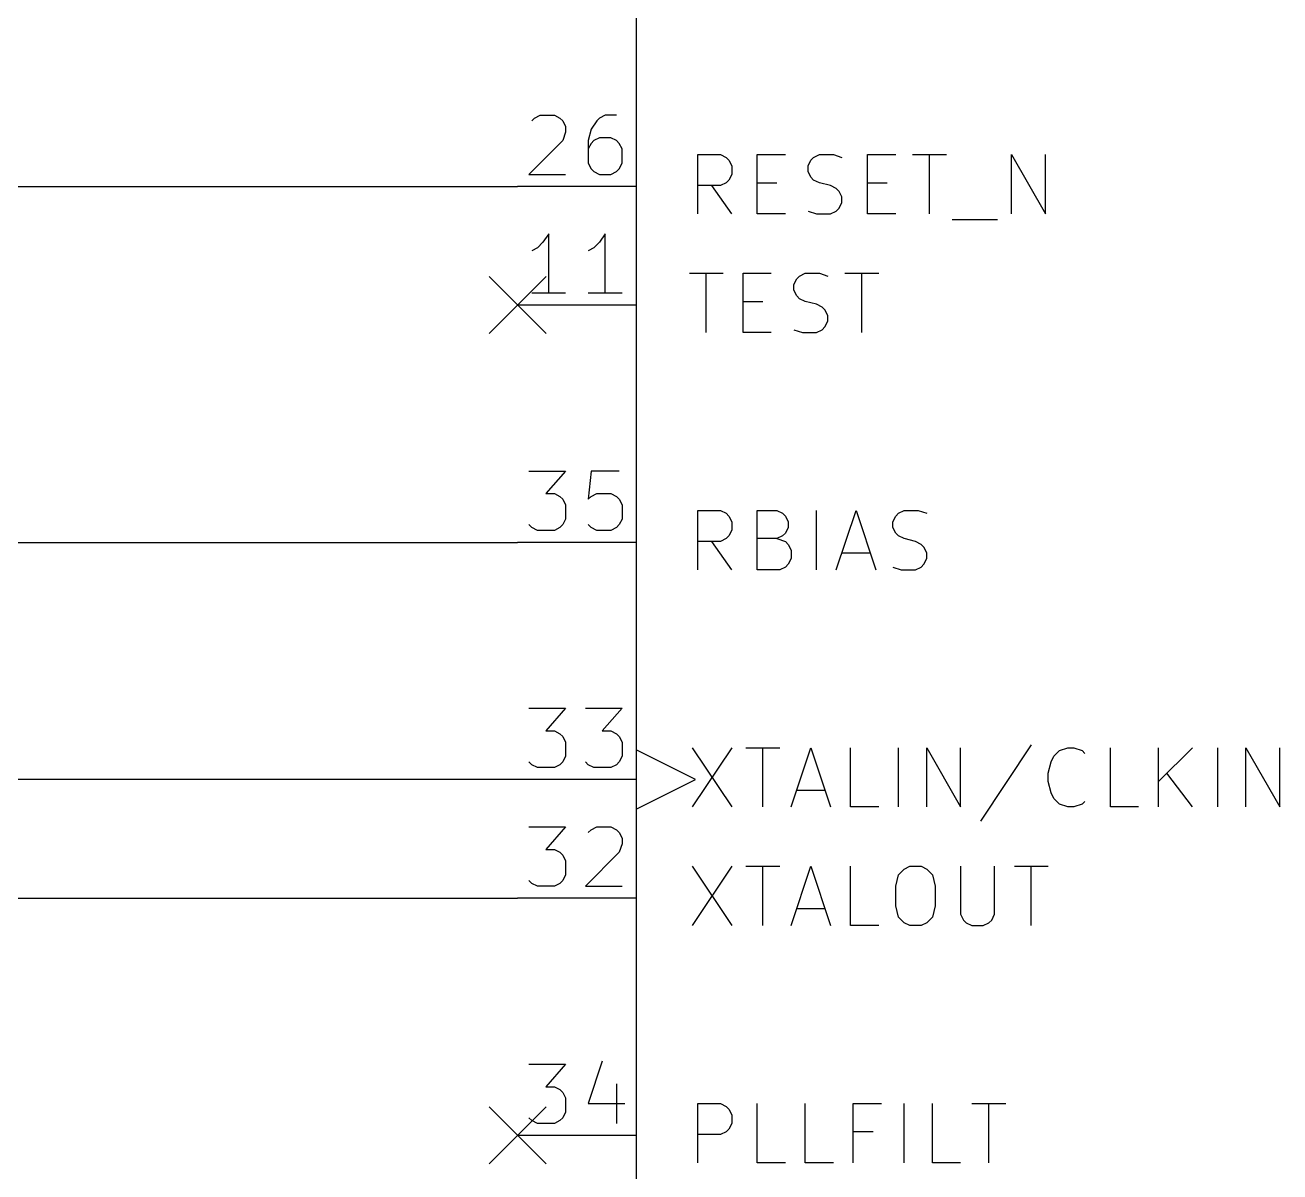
# Model space of a CAD drawing. Extents: x 0.4 to 11.3, y -7.9 to -0.4.
# Drawn here: x 5.785 to 6.842, y -4.681 to -3.714 of the extents above; entities that cross this region are included whole.
import ezdxf

# ---------------------------------------------------------------- set-up
doc = ezdxf.new("R2010")
doc.units = 0
doc.header["$MEASUREMENT"] = 0
for name, color, linetype in [('BLUE2', 5, 'CONTINUOUS'), ('CYAN2', 4, 'CONTINUOUS'), ('GREEN3', 91, 'CONTINUOUS'), ('LYELLOW', 51, 'CONTINUOUS'), ('RED2', 1, 'CONTINUOUS'), ('RED3', 11, 'CONTINUOUS')]:
    doc.layers.add(name, color=color, linetype=linetype)

msp = doc.modelspace()

# ---------------------------------------------------------------- linework, layer by layer
at = {"layer": 'BLUE2', "linetype": 'CONTINUOUS'}
for p, q in [((6.176, -3.926), (6.224, -3.974)), ((6.224, -3.926), (6.176, -3.974)), ((6.176, -4.626), (6.224, -4.674)), ((6.224, -4.626), (6.176, -4.674))]:
    msp.add_line(p, q, dxfattribs=at)
at = {"layer": 'CYAN2', "linetype": 'CONTINUOUS'}
for p, q in [((6.3519, -3.8731), (6.3519, -3.8231)), ((6.3519, -3.8231), (6.3709, -3.8231)), ((6.3519, -3.8731), (6.3519, -3.8231)), ((6.3519, -3.8231), (6.3709, -3.8231)), ((6.3709, -3.8231), (6.3757, -3.8255)), ((6.3709, -3.8231), (6.3757, -3.8255)), ((6.3757, -3.8255), (6.3781, -3.8279)), ((6.3757, -3.8255), (6.3781, -3.8279)), ((6.4019, -3.8731), (6.4019, -3.8231)), ((6.4019, -3.8231), (6.4257, -3.8231)), ((6.4019, -3.8731), (6.4019, -3.8231)), ((6.4019, -3.8231), (6.4257, -3.8231)), ((6.4471, -3.8279), (6.4495, -3.8255)), ((6.4471, -3.8279), (6.4495, -3.8255)), ((6.4495, -3.8255), (6.4543, -3.8231)), ((6.4495, -3.8255), (6.4543, -3.8231)), ((6.4543, -3.8231), (6.4662, -3.8231)), ((6.4543, -3.8231), (6.4662, -3.8231)), ((6.4662, -3.8231), (6.4733, -3.8255)), ((6.4662, -3.8231), (6.4733, -3.8255)), ((6.4948, -3.8731), (6.4948, -3.8231)), ((6.4948, -3.8231), (6.5186, -3.8231)), ((6.4948, -3.8731), (6.4948, -3.8231)), ((6.4948, -3.8231), (6.5186, -3.8231)), ((6.5329, -3.8231), (6.5614, -3.8231)), ((6.5329, -3.8231), (6.5614, -3.8231)), ((6.5471, -3.8731), (6.5471, -3.8231)), ((6.5471, -3.8731), (6.5471, -3.8231)), ((6.6162, -3.8731), (6.6162, -3.8231)), ((6.6162, -3.8231), (6.6448, -3.8731)), ((6.6162, -3.8731), (6.6162, -3.8231)), ((6.6162, -3.8231), (6.6448, -3.8731)), ((6.6448, -3.8731), (6.6448, -3.8231)), ((6.6448, -3.8731), (6.6448, -3.8231)), ((6.3781, -3.8279), (6.3805, -3.8327)), ((6.3781, -3.8279), (6.3805, -3.8327)), ((6.3805, -3.8327), (6.3805, -3.8398)), ((6.3805, -3.8327), (6.3805, -3.8398)), ((6.4448, -3.8327), (6.4471, -3.8279)), ((6.4448, -3.8327), (6.4471, -3.8279)), ((6.4448, -3.8374), (6.4448, -3.8327)), ((6.4448, -3.8374), (6.4448, -3.8327)), ((6.4471, -3.8422), (6.4448, -3.8374)), ((6.4471, -3.8422), (6.4448, -3.8374)), ((6.3757, -3.8469), (6.3709, -3.8493)), ((6.3757, -3.8469), (6.3709, -3.8493)), ((6.3781, -3.8446), (6.3757, -3.8469)), ((6.3781, -3.8446), (6.3757, -3.8469)), ((6.3805, -3.8398), (6.3781, -3.8446)), ((6.3805, -3.8398), (6.3781, -3.8446)), ((6.4019, -3.8469), (6.4186, -3.8469)), ((6.4019, -3.8469), (6.4186, -3.8469)), ((6.4495, -3.8446), (6.4471, -3.8422)), ((6.4495, -3.8446), (6.4471, -3.8422)), ((6.4543, -3.8469), (6.4495, -3.8446)), ((6.4543, -3.8469), (6.4495, -3.8446)), ((6.4638, -3.8493), (6.4543, -3.8469)), ((6.4638, -3.8493), (6.4543, -3.8469)), ((6.4948, -3.8469), (6.5114, -3.8469)), ((6.4948, -3.8469), (6.5114, -3.8469)), ((6.3709, -3.8493), (6.3519, -3.8493)), ((6.3709, -3.8493), (6.3519, -3.8493)), ((6.3805, -3.8731), (6.3638, -3.8493)), ((6.3805, -3.8731), (6.3638, -3.8493)), ((6.4686, -3.8517), (6.4638, -3.8493)), ((6.4686, -3.8517), (6.4638, -3.8493)), ((6.4709, -3.8541), (6.4686, -3.8517)), ((6.4709, -3.8541), (6.4686, -3.8517)), ((6.4733, -3.8588), (6.4709, -3.8541)), ((6.4733, -3.8588), (6.4709, -3.8541)), ((6.4733, -3.8636), (6.4733, -3.8588)), ((6.4733, -3.8636), (6.4733, -3.8588)), ((6.4686, -3.8708), (6.4709, -3.8684)), ((6.4686, -3.8708), (6.4709, -3.8684)), ((6.4709, -3.8684), (6.4733, -3.8636)), ((6.4709, -3.8684), (6.4733, -3.8636)), ((6.4257, -3.8731), (6.4019, -3.8731)), ((6.4257, -3.8731), (6.4019, -3.8731)), ((6.4448, -3.8708), (6.4519, -3.8731)), ((6.4448, -3.8708), (6.4519, -3.8731)), ((6.4519, -3.8731), (6.4638, -3.8731)), ((6.4519, -3.8731), (6.4638, -3.8731)), ((6.4638, -3.8731), (6.4686, -3.8708)), ((6.4638, -3.8731), (6.4686, -3.8708)), ((6.5186, -3.8731), (6.4948, -3.8731)), ((6.5186, -3.8731), (6.4948, -3.8731)), ((6.5662, -3.8779), (6.6043, -3.8779)), ((6.5662, -3.8779), (6.6043, -3.8779)), ((6.3448, -3.9231), (6.3733, -3.9231)), ((6.3448, -3.9231), (6.3733, -3.9231)), ((6.359, -3.9731), (6.359, -3.9231)), ((6.359, -3.9731), (6.359, -3.9231)), ((6.39, -3.9731), (6.39, -3.9231)), ((6.39, -3.9231), (6.4138, -3.9231)), ((6.39, -3.9731), (6.39, -3.9231)), ((6.39, -3.9231), (6.4138, -3.9231)), ((6.4329, -3.9327), (6.4352, -3.9279)), ((6.4329, -3.9327), (6.4352, -3.9279)), ((6.4329, -3.9374), (6.4329, -3.9327)), ((6.4329, -3.9374), (6.4329, -3.9327)), ((6.4352, -3.9279), (6.4376, -3.9255)), ((6.4352, -3.9279), (6.4376, -3.9255)), ((6.4376, -3.9255), (6.4424, -3.9231)), ((6.4376, -3.9255), (6.4424, -3.9231)), ((6.4424, -3.9231), (6.4543, -3.9231)), ((6.4424, -3.9231), (6.4543, -3.9231)), ((6.4543, -3.9231), (6.4614, -3.9255)), ((6.4543, -3.9231), (6.4614, -3.9255)), ((6.4757, -3.9231), (6.5043, -3.9231)), ((6.4757, -3.9231), (6.5043, -3.9231)), ((6.49, -3.9731), (6.49, -3.9231)), ((6.49, -3.9731), (6.49, -3.9231)), ((6.4352, -3.9422), (6.4329, -3.9374)), ((6.4352, -3.9422), (6.4329, -3.9374)), ((6.4376, -3.9446), (6.4352, -3.9422)), ((6.4376, -3.9446), (6.4352, -3.9422)), ((6.39, -3.9469), (6.4067, -3.9469)), ((6.39, -3.9469), (6.4067, -3.9469)), ((6.4424, -3.9469), (6.4376, -3.9446)), ((6.4424, -3.9469), (6.4376, -3.9446)), ((6.4519, -3.9493), (6.4424, -3.9469)), ((6.4519, -3.9493), (6.4424, -3.9469)), ((6.4567, -3.9517), (6.4519, -3.9493)), ((6.4567, -3.9517), (6.4519, -3.9493)), ((6.459, -3.9541), (6.4567, -3.9517)), ((6.459, -3.9541), (6.4567, -3.9517)), ((6.4614, -3.9588), (6.459, -3.9541)), ((6.4614, -3.9588), (6.459, -3.9541)), ((6.459, -3.9684), (6.4614, -3.9636)), ((6.459, -3.9684), (6.4614, -3.9636)), ((6.4614, -3.9636), (6.4614, -3.9588)), ((6.4614, -3.9636), (6.4614, -3.9588)), ((6.4138, -3.9731), (6.39, -3.9731)), ((6.4138, -3.9731), (6.39, -3.9731)), ((6.4329, -3.9708), (6.44, -3.9731)), ((6.4329, -3.9708), (6.44, -3.9731)), ((6.44, -3.9731), (6.4519, -3.9731)), ((6.44, -3.9731), (6.4519, -3.9731)), ((6.4519, -3.9731), (6.4567, -3.9708)), ((6.4519, -3.9731), (6.4567, -3.9708)), ((6.4567, -3.9708), (6.459, -3.9684)), ((6.4567, -3.9708), (6.459, -3.9684)), ((6.3519, -4.1731), (6.3519, -4.1231)), ((6.3519, -4.1231), (6.3709, -4.1231)), ((6.3519, -4.1731), (6.3519, -4.1231)), ((6.3519, -4.1231), (6.3709, -4.1231)), ((6.3709, -4.1231), (6.3757, -4.1255)), ((6.3709, -4.1231), (6.3757, -4.1255)), ((6.4019, -4.1731), (6.4019, -4.1231)), ((6.4019, -4.1231), (6.4186, -4.1231)), ((6.4019, -4.1731), (6.4019, -4.1231)), ((6.4019, -4.1231), (6.4186, -4.1231)), ((6.4186, -4.1231), (6.4233, -4.1255)), ((6.4186, -4.1231), (6.4233, -4.1255)), ((6.4519, -4.1731), (6.4519, -4.1231)), ((6.4519, -4.1731), (6.4519, -4.1231)), ((6.4686, -4.1731), (6.4852, -4.1231)), ((6.4686, -4.1731), (6.4852, -4.1231)), ((6.4852, -4.1231), (6.5019, -4.1731)), ((6.4852, -4.1231), (6.5019, -4.1731)), ((6.521, -4.1255), (6.5257, -4.1231)), ((6.521, -4.1255), (6.5257, -4.1231)), ((6.5257, -4.1231), (6.5376, -4.1231)), ((6.5257, -4.1231), (6.5376, -4.1231)), ((6.5376, -4.1231), (6.5448, -4.1255)), ((6.5376, -4.1231), (6.5448, -4.1255)), ((6.3757, -4.1255), (6.3781, -4.1279)), ((6.3757, -4.1255), (6.3781, -4.1279)), ((6.3781, -4.1279), (6.3805, -4.1327)), ((6.3781, -4.1279), (6.3805, -4.1327)), ((6.3805, -4.1327), (6.3805, -4.1398)), ((6.3805, -4.1327), (6.3805, -4.1398)), ((6.4233, -4.1255), (6.4257, -4.1279)), ((6.4233, -4.1255), (6.4257, -4.1279)), ((6.4257, -4.1279), (6.4281, -4.1327)), ((6.4257, -4.1279), (6.4281, -4.1327)), ((6.4281, -4.1327), (6.4281, -4.1374)), ((6.4281, -4.1327), (6.4281, -4.1374)), ((6.5162, -4.1327), (6.5186, -4.1279)), ((6.5162, -4.1327), (6.5186, -4.1279)), ((6.5162, -4.1374), (6.5162, -4.1327)), ((6.5162, -4.1374), (6.5162, -4.1327)), ((6.5186, -4.1279), (6.521, -4.1255)), ((6.5186, -4.1279), (6.521, -4.1255)), ((6.3781, -4.1446), (6.3757, -4.1469)), ((6.3781, -4.1446), (6.3757, -4.1469)), ((6.3805, -4.1398), (6.3781, -4.1446)), ((6.3805, -4.1398), (6.3781, -4.1446)), ((6.4233, -4.1446), (6.4186, -4.1469)), ((6.4233, -4.1446), (6.4186, -4.1469)), ((6.4257, -4.1422), (6.4233, -4.1446)), ((6.4257, -4.1422), (6.4233, -4.1446)), ((6.4281, -4.1374), (6.4257, -4.1422)), ((6.4281, -4.1374), (6.4257, -4.1422)), ((6.5186, -4.1422), (6.5162, -4.1374)), ((6.5186, -4.1422), (6.5162, -4.1374)), ((6.521, -4.1446), (6.5186, -4.1422)), ((6.521, -4.1446), (6.5186, -4.1422)), ((6.5257, -4.1469), (6.521, -4.1446)), ((6.5257, -4.1469), (6.521, -4.1446)), ((6.3709, -4.1493), (6.3519, -4.1493)), ((6.3709, -4.1493), (6.3519, -4.1493)), ((6.3805, -4.1731), (6.3638, -4.1493)), ((6.3805, -4.1731), (6.3638, -4.1493)), ((6.3757, -4.1469), (6.3709, -4.1493)), ((6.3757, -4.1469), (6.3709, -4.1493)), ((6.4186, -4.1469), (6.4019, -4.1469)), ((6.4186, -4.1469), (6.4019, -4.1469)), ((6.4186, -4.1469), (6.4257, -4.1493)), ((6.4186, -4.1469), (6.4257, -4.1493)), ((6.4257, -4.1493), (6.4281, -4.1517)), ((6.4257, -4.1493), (6.4281, -4.1517)), ((6.4281, -4.1517), (6.4305, -4.1565)), ((6.4281, -4.1517), (6.4305, -4.1565)), ((6.5352, -4.1493), (6.5257, -4.1469)), ((6.5352, -4.1493), (6.5257, -4.1469)), ((6.54, -4.1517), (6.5352, -4.1493)), ((6.54, -4.1517), (6.5352, -4.1493)), ((6.5424, -4.1541), (6.54, -4.1517)), ((6.5424, -4.1541), (6.54, -4.1517)), ((6.5448, -4.1588), (6.5424, -4.1541)), ((6.5448, -4.1588), (6.5424, -4.1541)), ((6.4305, -4.1636), (6.4281, -4.1684)), ((6.4305, -4.1636), (6.4281, -4.1684)), ((6.4305, -4.1565), (6.4305, -4.1636)), ((6.4305, -4.1565), (6.4305, -4.1636)), ((6.4733, -4.1588), (6.4971, -4.1588)), ((6.4733, -4.1588), (6.4971, -4.1588)), ((6.5424, -4.1684), (6.5448, -4.1636)), ((6.5424, -4.1684), (6.5448, -4.1636)), ((6.5448, -4.1636), (6.5448, -4.1588)), ((6.5448, -4.1636), (6.5448, -4.1588)), ((6.4209, -4.1731), (6.4019, -4.1731)), ((6.4209, -4.1731), (6.4019, -4.1731)), ((6.4257, -4.1708), (6.4209, -4.1731)), ((6.4257, -4.1708), (6.4209, -4.1731)), ((6.4281, -4.1684), (6.4257, -4.1708)), ((6.4281, -4.1684), (6.4257, -4.1708)), ((6.5162, -4.1708), (6.5233, -4.1731)), ((6.5162, -4.1708), (6.5233, -4.1731)), ((6.5233, -4.1731), (6.5352, -4.1731)), ((6.5233, -4.1731), (6.5352, -4.1731)), ((6.5352, -4.1731), (6.54, -4.1708)), ((6.5352, -4.1731), (6.54, -4.1708)), ((6.54, -4.1708), (6.5424, -4.1684)), ((6.54, -4.1708), (6.5424, -4.1684)), ((6.3471, -4.3231), (6.3805, -4.3731)), ((6.3805, -4.3231), (6.3471, -4.3731)), ((6.3471, -4.3231), (6.3805, -4.3731)), ((6.3805, -4.3231), (6.3471, -4.3731)), ((6.3924, -4.3231), (6.4209, -4.3231)), ((6.3924, -4.3231), (6.4209, -4.3231)), ((6.4067, -4.3731), (6.4067, -4.3231)), ((6.4067, -4.3731), (6.4067, -4.3231)), ((6.4305, -4.3731), (6.4471, -4.3231)), ((6.4305, -4.3731), (6.4471, -4.3231)), ((6.4471, -4.3231), (6.4638, -4.3731)), ((6.4471, -4.3231), (6.4638, -4.3731)), ((6.4805, -4.3731), (6.4805, -4.3231)), ((6.4805, -4.3731), (6.4805, -4.3231)), ((6.5209, -4.3731), (6.5209, -4.3231)), ((6.5209, -4.3731), (6.5209, -4.3231)), ((6.5448, -4.3731), (6.5448, -4.3231)), ((6.5448, -4.3231), (6.5733, -4.3731)), ((6.5448, -4.3731), (6.5448, -4.3231)), ((6.5448, -4.3231), (6.5733, -4.3731)), ((6.5733, -4.3731), (6.5733, -4.3231)), ((6.5733, -4.3731), (6.5733, -4.3231)), ((6.6329, -4.3208), (6.59, -4.385)), ((6.6329, -4.3208), (6.59, -4.385)), ((6.6567, -4.3255), (6.6638, -4.3231)), ((6.6567, -4.3255), (6.6638, -4.3231)), ((6.6638, -4.3231), (6.6686, -4.3231)), ((6.6638, -4.3231), (6.6686, -4.3231)), ((6.6686, -4.3231), (6.6757, -4.3255)), ((6.6686, -4.3231), (6.6757, -4.3255)), ((6.6995, -4.3731), (6.6995, -4.3231)), ((6.6995, -4.3731), (6.6995, -4.3231)), ((6.74, -4.3731), (6.74, -4.3231)), ((6.7686, -4.3231), (6.74, -4.3517)), ((6.74, -4.3731), (6.74, -4.3231)), ((6.7686, -4.3231), (6.74, -4.3517)), ((6.79, -4.3731), (6.79, -4.3231)), ((6.79, -4.3731), (6.79, -4.3231)), ((6.8138, -4.3731), (6.8138, -4.3231)), ((6.8138, -4.3231), (6.8424, -4.3731)), ((6.8138, -4.3731), (6.8138, -4.3231)), ((6.8138, -4.3231), (6.8424, -4.3731)), ((6.8424, -4.3731), (6.8424, -4.3231)), ((6.8424, -4.3731), (6.8424, -4.3231)), ((6.6471, -4.3446), (6.6495, -4.335)), ((6.6471, -4.3446), (6.6495, -4.335)), ((6.6495, -4.335), (6.6519, -4.3303)), ((6.6495, -4.335), (6.6519, -4.3303)), ((6.6519, -4.3303), (6.6567, -4.3255)), ((6.6519, -4.3303), (6.6567, -4.3255)), ((6.6757, -4.3255), (6.6781, -4.3279)), ((6.6757, -4.3255), (6.6781, -4.3279)), ((6.6471, -4.3517), (6.6471, -4.3446)), ((6.6471, -4.3517), (6.6471, -4.3446)), ((6.7686, -4.3731), (6.7471, -4.3446)), ((6.7686, -4.3731), (6.7471, -4.3446)), ((6.6495, -4.3612), (6.6471, -4.3517)), ((6.6495, -4.3612), (6.6471, -4.3517)), ((6.4352, -4.3588), (6.459, -4.3588)), ((6.4352, -4.3588), (6.459, -4.3588)), ((6.6519, -4.366), (6.6495, -4.3612)), ((6.6519, -4.366), (6.6495, -4.3612)), ((6.6567, -4.3708), (6.6519, -4.366)), ((6.6567, -4.3708), (6.6519, -4.366)), ((6.5043, -4.3731), (6.4805, -4.3731)), ((6.5043, -4.3731), (6.4805, -4.3731)), ((6.6638, -4.3731), (6.6567, -4.3708)), ((6.6638, -4.3731), (6.6567, -4.3708)), ((6.6686, -4.3731), (6.6638, -4.3731)), ((6.6686, -4.3731), (6.6638, -4.3731)), ((6.6757, -4.3708), (6.6686, -4.3731)), ((6.6757, -4.3708), (6.6686, -4.3731)), ((6.6781, -4.3684), (6.6757, -4.3708)), ((6.6781, -4.3684), (6.6757, -4.3708)), ((6.7233, -4.3731), (6.6995, -4.3731)), ((6.7233, -4.3731), (6.6995, -4.3731)), ((6.3471, -4.4231), (6.3805, -4.4731)), ((6.3805, -4.4231), (6.3471, -4.4731)), ((6.3471, -4.4231), (6.3805, -4.4731)), ((6.3805, -4.4231), (6.3471, -4.4731)), ((6.3924, -4.4231), (6.4209, -4.4231)), ((6.3924, -4.4231), (6.4209, -4.4231)), ((6.4067, -4.4731), (6.4067, -4.4231)), ((6.4067, -4.4731), (6.4067, -4.4231)), ((6.4305, -4.4731), (6.4471, -4.4231)), ((6.4305, -4.4731), (6.4471, -4.4231)), ((6.4471, -4.4231), (6.4638, -4.4731)), ((6.4471, -4.4231), (6.4638, -4.4731)), ((6.4805, -4.4731), (6.4805, -4.4231)), ((6.4805, -4.4731), (6.4805, -4.4231)), ((6.5186, -4.4398), (6.5209, -4.4303)), ((6.5186, -4.4398), (6.5209, -4.4303)), ((6.5209, -4.4303), (6.5257, -4.4255)), ((6.5209, -4.4303), (6.5257, -4.4255)), ((6.5257, -4.4255), (6.5305, -4.4231)), ((6.5257, -4.4255), (6.5305, -4.4231)), ((6.5305, -4.4231), (6.54, -4.4231)), ((6.5305, -4.4231), (6.54, -4.4231)), ((6.54, -4.4231), (6.5448, -4.4255)), ((6.54, -4.4231), (6.5448, -4.4255)), ((6.5448, -4.4255), (6.5495, -4.4303)), ((6.5448, -4.4255), (6.5495, -4.4303)), ((6.5495, -4.4303), (6.5519, -4.4398)), ((6.5495, -4.4303), (6.5519, -4.4398)), ((6.5733, -4.4231), (6.5733, -4.4636)), ((6.5733, -4.4231), (6.5733, -4.4636)), ((6.6019, -4.4636), (6.6019, -4.4231)), ((6.6019, -4.4636), (6.6019, -4.4231)), ((6.6186, -4.4231), (6.6471, -4.4231)), ((6.6186, -4.4231), (6.6471, -4.4231)), ((6.6329, -4.4731), (6.6329, -4.4231)), ((6.6329, -4.4731), (6.6329, -4.4231)), ((6.5186, -4.4565), (6.5186, -4.4398)), ((6.5186, -4.4565), (6.5186, -4.4398)), ((6.5519, -4.4398), (6.5519, -4.4565)), ((6.5519, -4.4398), (6.5519, -4.4565)), ((6.4352, -4.4588), (6.459, -4.4588)), ((6.4352, -4.4588), (6.459, -4.4588)), ((6.5209, -4.466), (6.5186, -4.4565)), ((6.5209, -4.466), (6.5186, -4.4565)), ((6.5519, -4.4565), (6.5495, -4.466)), ((6.5519, -4.4565), (6.5495, -4.466)), ((6.5257, -4.4708), (6.5209, -4.466)), ((6.5257, -4.4708), (6.5209, -4.466)), ((6.5305, -4.4731), (6.5257, -4.4708)), ((6.5305, -4.4731), (6.5257, -4.4708)), ((6.5448, -4.4708), (6.54, -4.4731)), ((6.5448, -4.4708), (6.54, -4.4731)), ((6.5495, -4.466), (6.5448, -4.4708)), ((6.5495, -4.466), (6.5448, -4.4708)), ((6.5733, -4.4636), (6.5757, -4.4684)), ((6.5733, -4.4636), (6.5757, -4.4684)), ((6.5757, -4.4684), (6.5781, -4.4708)), ((6.5757, -4.4684), (6.5781, -4.4708)), ((6.5781, -4.4708), (6.5829, -4.4731)), ((6.5781, -4.4708), (6.5829, -4.4731)), ((6.5924, -4.4731), (6.5971, -4.4708)), ((6.5924, -4.4731), (6.5971, -4.4708)), ((6.5971, -4.4708), (6.5995, -4.4684)), ((6.5971, -4.4708), (6.5995, -4.4684)), ((6.5995, -4.4684), (6.6019, -4.4636)), ((6.5995, -4.4684), (6.6019, -4.4636)), ((6.5043, -4.4731), (6.4805, -4.4731)), ((6.5043, -4.4731), (6.4805, -4.4731)), ((6.54, -4.4731), (6.5305, -4.4731)), ((6.54, -4.4731), (6.5305, -4.4731)), ((6.5829, -4.4731), (6.5924, -4.4731)), ((6.5829, -4.4731), (6.5924, -4.4731)), ((6.3519, -4.6731), (6.3519, -4.6231)), ((6.3519, -4.6231), (6.3709, -4.6231)), ((6.3519, -4.6731), (6.3519, -4.6231)), ((6.3519, -4.6231), (6.3709, -4.6231)), ((6.3709, -4.6231), (6.3757, -4.6255)), ((6.3709, -4.6231), (6.3757, -4.6255)), ((6.3757, -4.6255), (6.3781, -4.6279)), ((6.3757, -4.6255), (6.3781, -4.6279)), ((6.3781, -4.6279), (6.3805, -4.6327)), ((6.3781, -4.6279), (6.3805, -4.6327)), ((6.4019, -4.6731), (6.4019, -4.6231)), ((6.4019, -4.6731), (6.4019, -4.6231)), ((6.4424, -4.6731), (6.4424, -4.6231)), ((6.4424, -4.6731), (6.4424, -4.6231)), ((6.4829, -4.6731), (6.4829, -4.6231)), ((6.4829, -4.6231), (6.5067, -4.6231)), ((6.4829, -4.6731), (6.4829, -4.6231)), ((6.4829, -4.6231), (6.5067, -4.6231)), ((6.5257, -4.6731), (6.5257, -4.6231)), ((6.5257, -4.6731), (6.5257, -4.6231)), ((6.5495, -4.6731), (6.5495, -4.6231)), ((6.5495, -4.6731), (6.5495, -4.6231)), ((6.5829, -4.6231), (6.6114, -4.6231)), ((6.5829, -4.6231), (6.6114, -4.6231)), ((6.5971, -4.6731), (6.5971, -4.6231)), ((6.5971, -4.6731), (6.5971, -4.6231)), ((6.3805, -4.6398), (6.3781, -4.6446)), ((6.3805, -4.6398), (6.3781, -4.6446)), ((6.3805, -4.6327), (6.3805, -4.6398)), ((6.3805, -4.6327), (6.3805, -4.6398)), ((6.3709, -4.6493), (6.3519, -4.6493)), ((6.3709, -4.6493), (6.3519, -4.6493)), ((6.3757, -4.6469), (6.3709, -4.6493)), ((6.3757, -4.6469), (6.3709, -4.6493)), ((6.3781, -4.6446), (6.3757, -4.6469)), ((6.3781, -4.6446), (6.3757, -4.6469)), ((6.4995, -4.6469), (6.4829, -4.6469)), ((6.4995, -4.6469), (6.4829, -4.6469)), ((6.4257, -4.6731), (6.4019, -4.6731)), ((6.4257, -4.6731), (6.4019, -4.6731)), ((6.4662, -4.6731), (6.4424, -4.6731)), ((6.4662, -4.6731), (6.4424, -4.6731)), ((6.5733, -4.6731), (6.5495, -4.6731)), ((6.5733, -4.6731), (6.5495, -4.6731))]:
    msp.add_line(p, q, dxfattribs=at)
at = {"layer": 'GREEN3', "linetype": 'CONTINUOUS'}
for p, q in [((5.25, -3.85), (6.2, -3.85)), ((5.8, -4.15), (6.2, -4.15)), ((6.2, -4.35), (4.5, -4.35)), ((5.05, -4.45), (6.2, -4.45))]:
    msp.add_line(p, q, dxfattribs=at)
at = {"layer": 'LYELLOW', "linetype": 'CONTINUOUS'}
msp.add_line((6.3, -2.85), (6.3, -5.65), dxfattribs=at)
at = {"layer": 'RED2', "linetype": 'CONTINUOUS'}
for p, q in [((6.3, -2.85), (6.3, -5.65)), ((6.3, -3.85), (6.2, -3.85)), ((6.3, -3.85), (6.2, -3.85)), ((6.3, -3.95), (6.2, -3.95)), ((6.3, -3.95), (6.2, -3.95)), ((5.77, -4.15), (5.8, -4.15)), ((6.3, -4.15), (6.2, -4.15)), ((6.3, -4.15), (6.2, -4.15)), ((6.35, -4.35), (6.3, -4.325)), ((6.35, -4.35), (6.3, -4.325)), ((6.3, -4.35), (6.2, -4.35)), ((6.3, -4.35), (6.2, -4.35)), ((6.3, -4.375), (6.35, -4.35)), ((6.3, -4.375), (6.35, -4.35)), ((6.3, -4.45), (6.2, -4.45)), ((6.3, -4.45), (6.2, -4.45)), ((6.3, -4.65), (6.2, -4.65)), ((6.3, -4.65), (6.2, -4.65))]:
    msp.add_line(p, q, dxfattribs=at)
at = {"layer": 'RED3', "linetype": 'CONTINUOUS'}
for p, q in [((6.2119, -3.7946), (6.2143, -3.7923)), ((6.2119, -3.7946), (6.2143, -3.7923)), ((6.2143, -3.7923), (6.219, -3.7899)), ((6.2143, -3.7923), (6.219, -3.7899)), ((6.219, -3.7899), (6.231, -3.7899)), ((6.219, -3.7899), (6.231, -3.7899)), ((6.231, -3.7899), (6.2357, -3.7923)), ((6.231, -3.7899), (6.2357, -3.7923)), ((6.2357, -3.7923), (6.2381, -3.7946)), ((6.2357, -3.7923), (6.2381, -3.7946)), ((6.2381, -3.7946), (6.2405, -3.7994)), ((6.2381, -3.7946), (6.2405, -3.7994)), ((6.2667, -3.7946), (6.2619, -3.8018)), ((6.2667, -3.7946), (6.2619, -3.8018)), ((6.269, -3.7923), (6.2667, -3.7946)), ((6.269, -3.7923), (6.2667, -3.7946)), ((6.2738, -3.7899), (6.269, -3.7923)), ((6.2738, -3.7899), (6.269, -3.7923)), ((6.2833, -3.7899), (6.2738, -3.7899)), ((6.2833, -3.7899), (6.2738, -3.7899)), ((6.2405, -3.8042), (6.2381, -3.8113)), ((6.2405, -3.8042), (6.2381, -3.8113)), ((6.2405, -3.7994), (6.2405, -3.8042)), ((6.2405, -3.7994), (6.2405, -3.8042)), ((6.2619, -3.8018), (6.2595, -3.8113)), ((6.2619, -3.8018), (6.2595, -3.8113)), ((6.2381, -3.8113), (6.2095, -3.8399)), ((6.2381, -3.8113), (6.2095, -3.8399)), ((6.2595, -3.8113), (6.2595, -3.8304)), ((6.2595, -3.8113), (6.2595, -3.8304)), ((6.2619, -3.8137), (6.2595, -3.8184)), ((6.2619, -3.8137), (6.2595, -3.8184)), ((6.2643, -3.8113), (6.2619, -3.8137)), ((6.2643, -3.8113), (6.2619, -3.8137)), ((6.269, -3.8089), (6.2643, -3.8113)), ((6.269, -3.8089), (6.2643, -3.8113)), ((6.2786, -3.8089), (6.269, -3.8089)), ((6.2786, -3.8089), (6.269, -3.8089)), ((6.2833, -3.8113), (6.2786, -3.8089)), ((6.2833, -3.8113), (6.2786, -3.8089)), ((6.2857, -3.8137), (6.2833, -3.8113)), ((6.2857, -3.8137), (6.2833, -3.8113)), ((6.2881, -3.8184), (6.2857, -3.8137)), ((6.2881, -3.8184), (6.2857, -3.8137)), ((6.2881, -3.8304), (6.2881, -3.8184)), ((6.2881, -3.8304), (6.2881, -3.8184)), ((6.2595, -3.8304), (6.2619, -3.8351)), ((6.2595, -3.8304), (6.2619, -3.8351)), ((6.2619, -3.8351), (6.2643, -3.8375)), ((6.2619, -3.8351), (6.2643, -3.8375)), ((6.2643, -3.8375), (6.269, -3.8399)), ((6.2643, -3.8375), (6.269, -3.8399)), ((6.2786, -3.8399), (6.2833, -3.8375)), ((6.2786, -3.8399), (6.2833, -3.8375)), ((6.2833, -3.8375), (6.2857, -3.8351)), ((6.2833, -3.8375), (6.2857, -3.8351)), ((6.2857, -3.8351), (6.2881, -3.8304)), ((6.2857, -3.8351), (6.2881, -3.8304)), ((6.2095, -3.8399), (6.2405, -3.8399)), ((6.2095, -3.8399), (6.2405, -3.8399)), ((6.269, -3.8399), (6.2786, -3.8399)), ((6.269, -3.8399), (6.2786, -3.8399)), ((6.2262, -3.8899), (6.2214, -3.897)), ((6.2262, -3.8899), (6.2214, -3.897)), ((6.2262, -3.9399), (6.2262, -3.8899)), ((6.2262, -3.9399), (6.2262, -3.8899)), ((6.2738, -3.8899), (6.269, -3.897)), ((6.2738, -3.8899), (6.269, -3.897)), ((6.2738, -3.9399), (6.2738, -3.8899)), ((6.2738, -3.9399), (6.2738, -3.8899)), ((6.2214, -3.897), (6.2167, -3.9018)), ((6.2214, -3.897), (6.2167, -3.9018)), ((6.269, -3.897), (6.2643, -3.9018)), ((6.269, -3.897), (6.2643, -3.9018)), ((6.2167, -3.9018), (6.2119, -3.9042)), ((6.2167, -3.9018), (6.2119, -3.9042)), ((6.2643, -3.9018), (6.2595, -3.9042)), ((6.2643, -3.9018), (6.2595, -3.9042)), ((6.2405, -3.9399), (6.2119, -3.9399)), ((6.2405, -3.9399), (6.2119, -3.9399)), ((6.2881, -3.9399), (6.2595, -3.9399)), ((6.2881, -3.9399), (6.2595, -3.9399)), ((6.2095, -4.0899), (6.2405, -4.0899)), ((6.2095, -4.0899), (6.2405, -4.0899)), ((6.2405, -4.0899), (6.2238, -4.1089)), ((6.2405, -4.0899), (6.2238, -4.1089)), ((6.2619, -4.0899), (6.2595, -4.1137)), ((6.2619, -4.0899), (6.2595, -4.1137)), ((6.2857, -4.0899), (6.2619, -4.0899)), ((6.2857, -4.0899), (6.2619, -4.0899)), ((6.2238, -4.1089), (6.231, -4.1089)), ((6.2238, -4.1089), (6.231, -4.1089)), ((6.231, -4.1089), (6.2357, -4.1113)), ((6.231, -4.1089), (6.2357, -4.1113)), ((6.2357, -4.1113), (6.2381, -4.1137)), ((6.2357, -4.1113), (6.2381, -4.1137)), ((6.2595, -4.1137), (6.2619, -4.1113)), ((6.2595, -4.1137), (6.2619, -4.1113)), ((6.2619, -4.1113), (6.2667, -4.1089)), ((6.2619, -4.1113), (6.2667, -4.1089)), ((6.2667, -4.1089), (6.2786, -4.1089)), ((6.2667, -4.1089), (6.2786, -4.1089)), ((6.2786, -4.1089), (6.2833, -4.1113)), ((6.2786, -4.1089), (6.2833, -4.1113)), ((6.2833, -4.1113), (6.2857, -4.1137)), ((6.2833, -4.1113), (6.2857, -4.1137)), ((6.2381, -4.1137), (6.2405, -4.1184)), ((6.2381, -4.1137), (6.2405, -4.1184)), ((6.2405, -4.1184), (6.2405, -4.1304)), ((6.2405, -4.1184), (6.2405, -4.1304)), ((6.2857, -4.1137), (6.2881, -4.1184)), ((6.2857, -4.1137), (6.2881, -4.1184)), ((6.2881, -4.1184), (6.2881, -4.1304)), ((6.2881, -4.1184), (6.2881, -4.1304)), ((6.2405, -4.1304), (6.2381, -4.1351)), ((6.2405, -4.1304), (6.2381, -4.1351)), ((6.2881, -4.1304), (6.2857, -4.1351)), ((6.2881, -4.1304), (6.2857, -4.1351)), ((6.2119, -4.1375), (6.2095, -4.1351)), ((6.2119, -4.1375), (6.2095, -4.1351)), ((6.2167, -4.1399), (6.2119, -4.1375)), ((6.2167, -4.1399), (6.2119, -4.1375)), ((6.231, -4.1399), (6.2167, -4.1399)), ((6.231, -4.1399), (6.2167, -4.1399)), ((6.2357, -4.1375), (6.231, -4.1399)), ((6.2357, -4.1375), (6.231, -4.1399)), ((6.2381, -4.1351), (6.2357, -4.1375)), ((6.2381, -4.1351), (6.2357, -4.1375)), ((6.2619, -4.1375), (6.2595, -4.1351)), ((6.2619, -4.1375), (6.2595, -4.1351)), ((6.2667, -4.1399), (6.2619, -4.1375)), ((6.2667, -4.1399), (6.2619, -4.1375)), ((6.2786, -4.1399), (6.2667, -4.1399)), ((6.2786, -4.1399), (6.2667, -4.1399)), ((6.2833, -4.1375), (6.2786, -4.1399)), ((6.2833, -4.1375), (6.2786, -4.1399)), ((6.2857, -4.1351), (6.2833, -4.1375)), ((6.2857, -4.1351), (6.2833, -4.1375)), ((6.2095, -4.2899), (6.2405, -4.2899)), ((6.2095, -4.2899), (6.2405, -4.2899)), ((6.2405, -4.2899), (6.2238, -4.3089)), ((6.2405, -4.2899), (6.2238, -4.3089)), ((6.2571, -4.2899), (6.2881, -4.2899)), ((6.2571, -4.2899), (6.2881, -4.2899)), ((6.2881, -4.2899), (6.2714, -4.3089)), ((6.2881, -4.2899), (6.2714, -4.3089)), ((6.2238, -4.3089), (6.231, -4.3089)), ((6.2238, -4.3089), (6.231, -4.3089)), ((6.231, -4.3089), (6.2357, -4.3113)), ((6.231, -4.3089), (6.2357, -4.3113)), ((6.2357, -4.3113), (6.2381, -4.3137)), ((6.2357, -4.3113), (6.2381, -4.3137)), ((6.2381, -4.3137), (6.2405, -4.3184)), ((6.2381, -4.3137), (6.2405, -4.3184)), ((6.2714, -4.3089), (6.2786, -4.3089)), ((6.2714, -4.3089), (6.2786, -4.3089)), ((6.2786, -4.3089), (6.2833, -4.3113)), ((6.2786, -4.3089), (6.2833, -4.3113)), ((6.2833, -4.3113), (6.2857, -4.3137)), ((6.2833, -4.3113), (6.2857, -4.3137)), ((6.2857, -4.3137), (6.2881, -4.3184)), ((6.2857, -4.3137), (6.2881, -4.3184)), ((6.2405, -4.3184), (6.2405, -4.3304)), ((6.2405, -4.3184), (6.2405, -4.3304)), ((6.2881, -4.3184), (6.2881, -4.3304)), ((6.2881, -4.3184), (6.2881, -4.3304)), ((6.2119, -4.3375), (6.2095, -4.3351)), ((6.2119, -4.3375), (6.2095, -4.3351)), ((6.2381, -4.3351), (6.2357, -4.3375)), ((6.2381, -4.3351), (6.2357, -4.3375)), ((6.2405, -4.3304), (6.2381, -4.3351)), ((6.2405, -4.3304), (6.2381, -4.3351)), ((6.2595, -4.3375), (6.2571, -4.3351)), ((6.2595, -4.3375), (6.2571, -4.3351)), ((6.2857, -4.3351), (6.2833, -4.3375)), ((6.2857, -4.3351), (6.2833, -4.3375)), ((6.2881, -4.3304), (6.2857, -4.3351)), ((6.2881, -4.3304), (6.2857, -4.3351)), ((6.2167, -4.3399), (6.2119, -4.3375)), ((6.2167, -4.3399), (6.2119, -4.3375)), ((6.231, -4.3399), (6.2167, -4.3399)), ((6.231, -4.3399), (6.2167, -4.3399)), ((6.2357, -4.3375), (6.231, -4.3399)), ((6.2357, -4.3375), (6.231, -4.3399)), ((6.2643, -4.3399), (6.2595, -4.3375)), ((6.2643, -4.3399), (6.2595, -4.3375)), ((6.2786, -4.3399), (6.2643, -4.3399)), ((6.2786, -4.3399), (6.2643, -4.3399)), ((6.2833, -4.3375), (6.2786, -4.3399)), ((6.2833, -4.3375), (6.2786, -4.3399)), ((6.2095, -4.3899), (6.2405, -4.3899)), ((6.2095, -4.3899), (6.2405, -4.3899)), ((6.2405, -4.3899), (6.2238, -4.4089)), ((6.2405, -4.3899), (6.2238, -4.4089)), ((6.2595, -4.3946), (6.2619, -4.3923)), ((6.2595, -4.3946), (6.2619, -4.3923)), ((6.2619, -4.3923), (6.2667, -4.3899)), ((6.2619, -4.3923), (6.2667, -4.3899)), ((6.2667, -4.3899), (6.2786, -4.3899)), ((6.2667, -4.3899), (6.2786, -4.3899)), ((6.2786, -4.3899), (6.2833, -4.3923)), ((6.2786, -4.3899), (6.2833, -4.3923)), ((6.2833, -4.3923), (6.2857, -4.3946)), ((6.2833, -4.3923), (6.2857, -4.3946)), ((6.2857, -4.3946), (6.2881, -4.3994)), ((6.2857, -4.3946), (6.2881, -4.3994)), ((6.2238, -4.4089), (6.231, -4.4089)), ((6.2238, -4.4089), (6.231, -4.4089)), ((6.231, -4.4089), (6.2357, -4.4113)), ((6.231, -4.4089), (6.2357, -4.4113)), ((6.2881, -4.4042), (6.2857, -4.4113)), ((6.2881, -4.4042), (6.2857, -4.4113)), ((6.2881, -4.3994), (6.2881, -4.4042)), ((6.2881, -4.3994), (6.2881, -4.4042)), ((6.2357, -4.4113), (6.2381, -4.4137)), ((6.2357, -4.4113), (6.2381, -4.4137)), ((6.2381, -4.4137), (6.2405, -4.4184)), ((6.2381, -4.4137), (6.2405, -4.4184)), ((6.2405, -4.4184), (6.2405, -4.4304)), ((6.2405, -4.4184), (6.2405, -4.4304)), ((6.2857, -4.4113), (6.2571, -4.4399)), ((6.2857, -4.4113), (6.2571, -4.4399)), ((6.2405, -4.4304), (6.2381, -4.4351)), ((6.2405, -4.4304), (6.2381, -4.4351)), ((6.2119, -4.4375), (6.2095, -4.4351)), ((6.2119, -4.4375), (6.2095, -4.4351)), ((6.2167, -4.4399), (6.2119, -4.4375)), ((6.2167, -4.4399), (6.2119, -4.4375)), ((6.231, -4.4399), (6.2167, -4.4399)), ((6.231, -4.4399), (6.2167, -4.4399)), ((6.2357, -4.4375), (6.231, -4.4399)), ((6.2357, -4.4375), (6.231, -4.4399)), ((6.2381, -4.4351), (6.2357, -4.4375)), ((6.2381, -4.4351), (6.2357, -4.4375)), ((6.2571, -4.4399), (6.2881, -4.4399)), ((6.2571, -4.4399), (6.2881, -4.4399)), ((6.2714, -4.5875), (6.2595, -4.6232)), ((6.2714, -4.5875), (6.2595, -4.6232)), ((6.2095, -4.5899), (6.2405, -4.5899)), ((6.2095, -4.5899), (6.2405, -4.5899)), ((6.2405, -4.5899), (6.2238, -4.6089)), ((6.2405, -4.5899), (6.2238, -4.6089)), ((6.2238, -4.6089), (6.231, -4.6089)), ((6.2238, -4.6089), (6.231, -4.6089)), ((6.231, -4.6089), (6.2357, -4.6113)), ((6.231, -4.6089), (6.2357, -4.6113)), ((6.2833, -4.6065), (6.2833, -4.6399)), ((6.2833, -4.6065), (6.2833, -4.6399)), ((6.2357, -4.6113), (6.2381, -4.6137)), ((6.2357, -4.6113), (6.2381, -4.6137)), ((6.2381, -4.6137), (6.2405, -4.6184)), ((6.2381, -4.6137), (6.2405, -4.6184)), ((6.2405, -4.6184), (6.2405, -4.6304)), ((6.2405, -4.6184), (6.2405, -4.6304)), ((6.2405, -4.6304), (6.2381, -4.6351)), ((6.2405, -4.6304), (6.2381, -4.6351)), ((6.2595, -4.6232), (6.2905, -4.6232)), ((6.2595, -4.6232), (6.2905, -4.6232)), ((6.2119, -4.6375), (6.2095, -4.6351)), ((6.2119, -4.6375), (6.2095, -4.6351)), ((6.2167, -4.6399), (6.2119, -4.6375)), ((6.2167, -4.6399), (6.2119, -4.6375)), ((6.231, -4.6399), (6.2167, -4.6399)), ((6.231, -4.6399), (6.2167, -4.6399)), ((6.2357, -4.6375), (6.231, -4.6399)), ((6.2357, -4.6375), (6.231, -4.6399)), ((6.2381, -4.6351), (6.2357, -4.6375)), ((6.2381, -4.6351), (6.2357, -4.6375))]:
    msp.add_line(p, q, dxfattribs=at)

doc.saveas('drawing.dxf')
